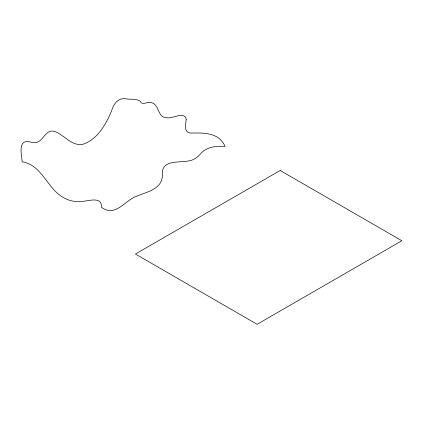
<?xml version="1.0" encoding="UTF-8"?>
<svg xmlns="http://www.w3.org/2000/svg" width="423" height="423" viewBox="0 0 423 423"><rect width="100%" height="100%" fill="white"/><g stroke="black" fill="none" stroke-linecap="round" stroke-linejoin="round"><path stroke-width="0.63" d="M186.22 119.302C185.723 124.299 183.365 133.065 191.233 133.071C203.918 132.78 219.04 132.42 225.057 146.395C216.788 145.877 207.355 146.659 201.29 153.01C197.758 157.197 193.174 160.708 187.5 161.084C178.22 162.781 161.56 159.841 162.337 174.176C163.188 188.521 147.87 191.677 137.501 195.886C125.097 199.667 115.78 217.919 101.414 207.259C102.519 193.919 83.458 203.394 76.304 201.459C66.517 201.142 58.083 195.008 52.066 187.69C43.733 177.644 36.341 163.796 22.133 161.824C22.028 156.182 17.597 141.071 27.659 141.541C31.424 142.133 35.691 143.836 39.138 141.287C44.114 137.93 47.08 129.041 54.493 131.405C64.243 134.747 71.048 145.961 82.39 144.428C97.427 139.749 106.12 124.24 111.73 110.466C113.427 104.37 117.874 97.829 125.071 98.696C130.03 99.78 135.878 98.348 140.314 101.229C141.673 106.205 148.341 100.79 151.889 102.805C159.402 104.819 157.483 117.457 166.297 117.657C171.981 119.524 184.507 110.562 186.22 119.302M280.158 170.485L135.429 254.043L257.121 324.304L401.85 240.745L280.158 170.485"/></g></svg>
